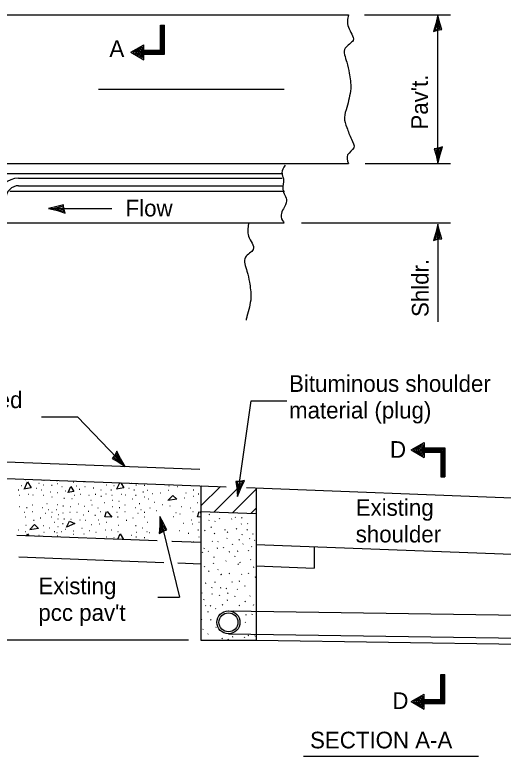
# Model space of a CAD drawing. Extents: x 600886 to 602246, y 1107 to 1547.
# Drawn here: x 601979.5 to 602049.9, y 1348.4 to 1455.4 of the extents above; entities that cross this region are included whole.
import ezdxf

# ---------------------------------------------------------------- set-up
doc = ezdxf.new("R2010")
doc.units = 0
for name, color, linetype in [('Alignment_EX_20 Centerline', 7, 'Continuous'), ('Design_EX_Roadway Dimensions', 7, 'Continuous'), ('Design_EX_Roadway Notes', 7, 'Continuous'), ('Drainage_EX_Plan and Profile Notes', 7, 'Continuous'), ('Drainage_PR_Pipe Culvert', 7, 'Continuous'), ('Sheets_General Details', 7, 'Continuous'), ('Topo_EOP', 7, 'Continuous'), ('Topo_Shoulder', 7, 'Continuous')]:
    doc.layers.add(name, color=color, linetype=linetype)

# ---------------------------------------------------------------- blocks, each defined once
blk = doc.blocks.new('CTH')
at = {"layer": 'Drainage_EX_Plan and Profile Notes'}
blk.add_lwpolyline([(-1.836, 0.047), (-1.774, -0.444), (-0.999, -0.231), (0, 0), (-1.066, 0.262), (-2, 0.556), (-1.836, 0.047), (-1.754, -0.277), (-0.672, 0.002), (-1.855, 0.375), (-1.68, -0.044), (-1.182, 0.014), (-1.661, 0.145)], dxfattribs=at)

msp = doc.modelspace()

# ---------------------------------------------------------------- linework, layer by layer
at = {"layer": 'Alignment_EX_20 Centerline'}
msp.add_line((601991.58, 1444.65), (602018.36, 1444.65), dxfattribs=at)
at = {"layer": 'Design_EX_Roadway Dimensions'}
for p, q in [((602029.92, 1455.37), (602042.32, 1455.37)), ((602040.52, 1433.93), (602040.52, 1455.37)), ((602000.52, 1453.88), (602001.12, 1453.88)), ((602000.52, 1450.28), (602000.52, 1453.88)), ((602000.67, 1450.13), (602000.67, 1453.88)), ((602000.82, 1449.98), (602000.82, 1453.88)), ((602000.97, 1449.83), (602000.97, 1453.88)), ((602001.12, 1449.68), (602001.12, 1453.88)), ((601996.25, 1449.98), (601998.12, 1451.06)), ((601996.58, 1449.98), (601997.95, 1450.77)), ((601996.92, 1449.98), (601997.78, 1450.48)), ((601997.78, 1449.48), (601997.78, 1450.48)), ((601997.95, 1449.19), (601997.95, 1450.77)), ((601998.12, 1448.9), (601998.12, 1451.06)), ((601996.25, 1449.98), (601998.12, 1448.9)), ((601996.58, 1449.98), (601997.95, 1449.19)), ((601996.92, 1449.98), (601997.78, 1449.48)), ((601997.26, 1449.98), (601997.61, 1450.19)), ((601997.26, 1449.98), (601997.61, 1449.77)), ((601997.61, 1449.77), (601997.61, 1450.19)), ((601998.12, 1450.28), (602000.52, 1450.28)), ((601998.12, 1450.13), (602000.67, 1450.13)), ((601998.12, 1449.98), (602000.82, 1449.98)), ((601998.12, 1449.83), (602000.97, 1449.83)), ((601998.12, 1449.68), (602001.12, 1449.68)), ((602030.03, 1433.93), (602042.32, 1433.93)), ((602020.83, 1425.37), (602042.32, 1425.37)), ((602040.52, 1425.19), (602040.52, 1411.08)), ((602036.64, 1392.59), (602038.51, 1393.67)), ((602038.51, 1393.67), (602038.51, 1391.51)), ((602036.98, 1392.59), (602038.34, 1393.38)), ((602037.31, 1392.59), (602038.18, 1393.09)), ((602037.65, 1392.59), (602038.01, 1392.8)), ((602038.01, 1392.8), (602038.01, 1392.38)), ((602038.18, 1393.09), (602038.18, 1392.09)), ((602038.34, 1393.38), (602038.34, 1391.8)), ((602038.51, 1392.89), (602041.51, 1392.89)), ((602038.51, 1392.74), (602041.36, 1392.74)), ((602041.36, 1392.74), (602041.36, 1388.69)), ((602041.51, 1392.89), (602041.51, 1388.69)), ((602036.64, 1392.59), (602038.51, 1391.51)), ((602036.98, 1392.59), (602038.34, 1391.8)), ((602037.31, 1392.59), (602038.18, 1392.09)), ((602037.65, 1392.59), (602038.01, 1392.38)), ((602038.51, 1392.59), (602041.21, 1392.59)), ((602038.51, 1392.44), (602041.06, 1392.44)), ((602038.51, 1392.29), (602040.91, 1392.29)), ((602040.91, 1392.29), (602040.91, 1388.69)), ((602041.06, 1392.44), (602041.06, 1388.69)), ((602041.21, 1392.59), (602041.21, 1388.69)), ((602040.91, 1388.69), (602041.51, 1388.69)), ((602004.57, 1365.14), (601972.01, 1365.14)), ((602040.91, 1360.19), (602041.51, 1360.19)), ((602040.91, 1356.59), (602040.91, 1360.19)), ((602041.06, 1356.44), (602041.06, 1360.19)), ((602041.21, 1356.29), (602041.21, 1360.19)), ((602041.36, 1356.14), (602041.36, 1360.19)), ((602041.51, 1355.99), (602041.51, 1360.19)), ((602036.64, 1356.29), (602038.51, 1357.37)), ((602038.51, 1355.21), (602038.51, 1357.37)), ((602036.64, 1356.29), (602038.51, 1355.21)), ((602036.98, 1356.29), (602038.34, 1357.08)), ((602036.98, 1356.29), (602038.34, 1355.5)), ((602037.31, 1356.29), (602038.18, 1356.78)), ((602037.31, 1356.29), (602038.18, 1355.79)), ((602037.65, 1356.29), (602038.01, 1356.49)), ((602037.65, 1356.29), (602038.01, 1356.08)), ((602038.01, 1356.08), (602038.01, 1356.49)), ((602038.18, 1355.79), (602038.18, 1356.78)), ((602038.34, 1355.5), (602038.34, 1357.08)), ((602038.51, 1356.59), (602040.91, 1356.59)), ((602038.51, 1356.44), (602041.06, 1356.44)), ((602038.51, 1356.29), (602041.21, 1356.29)), ((602038.51, 1356.14), (602041.36, 1356.14)), ((602038.51, 1355.99), (602041.51, 1355.99))]:
    msp.add_line(p, q, dxfattribs=at)
for points in [[(602040.46, 1453.17), (602041.05, 1453.24), (602040.8, 1454.17), (602040.52, 1455.37), (602040.21, 1454.09), (602039.85, 1452.97), (602040.46, 1453.17), (602040.85, 1453.26), (602040.52, 1454.56), (602040.07, 1453.14), (602040.57, 1453.35), (602040.5, 1453.95), (602040.35, 1453.38)], [(602040.58, 1436.13), (602039.99, 1436.06), (602040.24, 1435.13), (602040.52, 1433.93), (602040.83, 1435.21), (602041.19, 1436.33), (602040.58, 1436.13), (602040.19, 1436.03), (602040.52, 1434.74), (602040.97, 1436.16), (602040.47, 1435.95), (602040.54, 1435.35), (602040.69, 1435.92)], [(602040.46, 1422.99), (602041.05, 1423.06), (602040.8, 1423.99), (602040.52, 1425.19), (602040.21, 1423.91), (602039.85, 1422.79), (602040.46, 1422.99), (602040.85, 1423.08), (602040.52, 1424.38), (602040.07, 1422.96), (602040.57, 1423.17), (602040.5, 1423.77), (602040.35, 1423.2)]]:
    msp.add_lwpolyline(points, dxfattribs=at)
at = {"layer": 'Design_EX_Roadway Notes'}
for p, q in [((601984.4, 1427.44), (601993.51, 1427.44)), ((602011.61, 1385.88), (602013.57, 1399.69)), ((602013.57, 1399.69), (602018.75, 1399.69)), ((601983.36, 1397.35), (601988.54, 1397.35)), ((601995.44, 1390.22), (601988.54, 1397.35)), ((602000.43, 1383.01), (602003.27, 1371.37)), ((602000.15, 1371.37), (602003.27, 1371.37))]:
    msp.add_line(p, q, dxfattribs=at)
msp.add_lwpolyline([(601986.6, 1427.39), (601986.53, 1427.97), (601985.59, 1427.72), (601984.4, 1427.44), (601985.68, 1427.13), (601986.8, 1426.77), (601986.6, 1427.39), (601986.5, 1427.77), (601985.2, 1427.44), (601986.62, 1426.99), (601986.41, 1427.49), (601985.82, 1427.43), (601986.39, 1427.27)], dxfattribs=at)
for points in [[(602027.6, 1455.37), (602027.6, 1453.6), (602028.28, 1451.69), (602027.15, 1450.56), (602027.38, 1448.54), (602027.71, 1446.97), (602027.94, 1444.72), (602027.71, 1443.37), (602027.38, 1442.02), (602027.04, 1440.56), (602027.38, 1439.1), (602028.05, 1437.42), (602028.39, 1436.18), (602027.49, 1435.17), (602027.6, 1433.93)], [(602018.47, 1433.68), (602018.02, 1432.56), (602018.25, 1431.66), (602018.14, 1430.2), (602018.7, 1428.52), (602018.25, 1427.39), (602017.91, 1426.49), (602018.25, 1425.48), (602018.36, 1425.37)], [(602013.21, 1425.21), (602013.21, 1423.44), (602013.89, 1421.53), (602012.76, 1420.4), (602012.99, 1418.38), (602013.33, 1416.81), (602013.55, 1414.56), (602013.33, 1413.21), (602012.99, 1411.86), (602012.85, 1411.33)]]:
    msp.add_spline(points, degree=3, dxfattribs=at)
at = {"layer": 'Drainage_PR_Pipe Culvert'}
for p, q in [((601974.22, 1432.46), (602018.17, 1432.46)), ((601980.07, 1431.81), (602018.06, 1431.81)), ((601980.07, 1430.72), (602018.17, 1430.72)), ((601978.8, 1429.93), (602018.39, 1429.93)), ((601981.04, 1388.34), (601981.09, 1388.34)), ((601980.43, 1387.45), (601980.49, 1387.45)), ((601982.99, 1387.79), (601983.05, 1387.79)), ((601983.64, 1387.55), (601983.7, 1387.55)), ((601983.7, 1388.21), (601983.76, 1388.21)), ((601984.83, 1387.49), (601984.89, 1387.49)), ((601985.57, 1388.16), (601985.63, 1388.16)), ((601985.67, 1387.74), (601985.73, 1387.74)), ((601986.31, 1387.3), (601986.37, 1387.3)), ((601987.93, 1387.96), (601987.98, 1387.96)), ((601988.36, 1387.4), (601988.42, 1387.4)), ((601989.47, 1387.99), (601989.53, 1387.99)), ((601989.6, 1387.34), (601989.66, 1387.34)), ((601992.69, 1387.55), (601992.75, 1387.55)), ((601993.78, 1387.45), (601993.84, 1387.45)), ((601996.34, 1387.79), (601996.4, 1387.79)), ((601996.99, 1387.55), (601997.05, 1387.55)), ((601998.18, 1387.49), (601998.24, 1387.49)), ((602001.71, 1387.4), (602001.77, 1387.4)), ((602002.95, 1387.34), (602003.01, 1387.34)), ((602006.35, 1387.41), (602006.35, 1365.14)), ((602006.35, 1387.26), (602006.5, 1387.41)), ((602006.35, 1384.51), (602009.15, 1387.31)), ((601980.03, 1386.85), (601980.09, 1386.85)), ((601981.49, 1386.2), (601981.55, 1386.2)), ((601982.59, 1387.1), (601982.65, 1387.1)), ((601983.35, 1386.82), (601983.41, 1386.82)), ((601984.65, 1386.55), (601984.7, 1386.55)), ((601985.66, 1386.44), (601985.71, 1386.44)), ((601986.78, 1386.69), (601986.84, 1386.69)), ((601988.82, 1386.95), (601988.88, 1386.95)), ((601988.93, 1386.22), (601988.99, 1386.22)), ((601990.83, 1387.13), (601990.89, 1387.13)), ((601991.12, 1386.2), (601991.18, 1386.2)), ((601991.9, 1386.85), (601991.96, 1386.85)), ((601992.63, 1386.25), (601992.69, 1386.25)), ((601993.38, 1386.85), (601993.44, 1386.85)), ((601994.83, 1386.2), (601994.89, 1386.2)), ((601995.94, 1387.1), (601995.99, 1387.1)), ((601996.7, 1386.82), (601996.76, 1386.82)), ((601997.99, 1386.55), (601998.05, 1386.55)), ((601998.61, 1386.8), (601998.67, 1386.8)), ((601999.38, 1386.33), (601999.44, 1386.33)), ((602000.52, 1386.42), (602000.58, 1386.42)), ((602001.67, 1386.8), (602001.73, 1386.8)), ((602004.15, 1386.42), (602004.21, 1386.42)), ((602005.25, 1386.85), (602005.31, 1386.85)), ((602005.97, 1386.25), (602006.03, 1386.25)), ((602008.23, 1383.64), (602011.8, 1387.21)), ((602010.88, 1383.54), (602014.29, 1386.95)), ((602014.29, 1387.11), (602014.29, 1365.14)), ((601980.14, 1386.09), (601980.2, 1386.09)), ((601982.13, 1386.1), (601982.18, 1386.1)), ((601983.59, 1386.05), (601983.65, 1386.05)), ((601984.87, 1385.83), (601984.93, 1385.83)), ((601986.61, 1385.64), (601986.67, 1385.64)), ((601987.72, 1385.57), (601987.78, 1385.57)), ((601988.11, 1386.05), (601988.17, 1386.05)), ((601990.17, 1386.05), (601990.23, 1386.05)), ((601990.49, 1385.37), (601990.55, 1385.37)), ((601991.94, 1385.92), (601992, 1385.92)), ((601993.49, 1386.09), (601993.55, 1386.09)), ((601993.55, 1385.37), (601993.61, 1385.37)), ((601994.51, 1385.18), (601994.56, 1385.18)), ((601995.47, 1386.1), (601995.53, 1386.1)), ((601996.42, 1385.56), (601996.47, 1385.56)), ((601996.94, 1386.05), (601997, 1386.05)), ((601998.22, 1385.83), (601998.28, 1385.83)), ((601998.8, 1385.56), (601998.86, 1385.56)), ((602003.96, 1385.66), (602004.02, 1385.66)), ((602005.29, 1385.92), (602005.34, 1385.92)), ((601980.2, 1384.42), (601980.25, 1384.42)), ((601981.23, 1384.29), (601981.29, 1384.29)), ((601982.03, 1384.66), (601982.08, 1384.66)), ((601983.51, 1384.27), (601983.56, 1384.27)), ((601984.12, 1384.89), (601984.18, 1384.89)), ((601985.62, 1384.74), (601985.68, 1384.74)), ((601986.46, 1384.54), (601986.52, 1384.54)), ((601987.53, 1384.42), (601987.58, 1384.42)), ((601988.67, 1384.84), (601988.72, 1384.84)), ((601989.53, 1384.47), (601989.59, 1384.47)), ((601990.62, 1384.69), (601990.68, 1384.69)), ((601991.49, 1384.22), (601991.55, 1384.22)), ((601992.44, 1385.01), (601992.5, 1385.01)), ((601993.54, 1384.42), (601993.6, 1384.42)), ((601994.58, 1384.29), (601994.64, 1384.29)), ((601995.37, 1384.66), (601995.43, 1384.66)), ((601996.85, 1384.27), (601996.91, 1384.27)), ((601997.46, 1384.89), (601997.52, 1384.89)), ((601998.99, 1384.23), (601999.05, 1384.23)), ((601999.66, 1385.08), (601999.72, 1385.08)), ((602000.81, 1384.7), (602000.87, 1384.7)), ((602001.86, 1384.51), (602001.92, 1384.51)), ((602003.48, 1384.42), (602003.54, 1384.42)), ((602004.83, 1384.22), (602004.89, 1384.22)), ((602005.79, 1385.01), (602005.84, 1385.01)), ((602013.52, 1383.44), (602014.29, 1384.2)), ((601980.89, 1383.64), (601980.94, 1383.64)), ((601982.05, 1383.72), (601982.11, 1383.72)), ((601983.89, 1383.49), (601983.95, 1383.49)), ((601984.34, 1383.99), (601984.4, 1383.99)), ((601984.85, 1383.64), (601984.9, 1383.64)), ((601985.51, 1384.02), (601985.57, 1384.02)), ((601985.77, 1383.26), (601985.83, 1383.26)), ((601986.45, 1383.5), (601986.51, 1383.5)), ((601987.46, 1383.64), (601987.52, 1383.64)), ((601988.45, 1383.61), (601988.51, 1383.61)), ((601989.42, 1383.24), (601989.48, 1383.24)), ((601990.11, 1383.75), (601990.17, 1383.75)), ((601991.07, 1383.16), (601991.13, 1383.16)), ((601991.83, 1383.69), (601991.88, 1383.69)), ((601994.23, 1383.64), (601994.29, 1383.64)), ((601995.4, 1383.72), (601995.45, 1383.72)), ((601997.24, 1383.49), (601997.3, 1383.49)), ((601997.69, 1383.99), (601997.75, 1383.99)), ((601998.19, 1383.64), (601998.25, 1383.64)), ((601999.95, 1383.84), (602000.01, 1383.84)), ((602002.34, 1382.98), (602002.4, 1382.98)), ((602002.72, 1383.56), (602002.78, 1383.56)), ((602003.29, 1383.36), (602003.35, 1383.36)), ((602005.17, 1383.69), (602005.23, 1383.69)), ((602007.55, 1383.29), (602007.62, 1383.35)), ((602008.72, 1383.56), (602008.78, 1383.62)), ((601981, 1382.96), (601981.06, 1382.96)), ((601982.24, 1382.44), (601982.3, 1382.44)), ((601983.19, 1382.79), (601983.25, 1382.79)), ((601984.8, 1382.93), (601984.85, 1382.93)), ((601985.25, 1382.19), (601985.31, 1382.19)), ((601985.71, 1382.64), (601985.77, 1382.64)), ((601986.41, 1381.98), (601986.47, 1381.98)), ((601986.61, 1382.64), (601986.67, 1382.64)), ((601987.58, 1382.61), (601987.63, 1382.61)), ((601988.88, 1382.51), (601988.94, 1382.51)), ((601989.72, 1382.47), (601989.78, 1382.47)), ((601991.58, 1382.49), (601991.63, 1382.49)), ((601991.72, 1381.91), (601991.78, 1381.91)), ((601992.69, 1382.16), (601992.75, 1382.16)), ((601994.34, 1382.96), (601994.4, 1382.96)), ((601995.59, 1382.44), (601995.65, 1382.44)), ((601996.54, 1382.79), (601996.6, 1382.79)), ((601998.15, 1382.93), (601998.2, 1382.93)), ((601998.59, 1382.19), (601998.65, 1382.19)), ((602003.77, 1382.03), (602003.83, 1382.03)), ((602004.92, 1382.49), (602004.98, 1382.49)), ((602005.07, 1381.91), (602005.13, 1381.91)), ((602006.04, 1382.16), (602006.1, 1382.16)), ((602007.48, 1382.39), (602007.55, 1382.46)), ((602008.34, 1382.25), (602008.41, 1382.32)), ((602009.02, 1382.66), (602009.09, 1382.73)), ((602010.74, 1382.59), (602010.81, 1382.66)), ((602011.27, 1382.85), (602011.34, 1382.91)), ((602012.15, 1381.87), (602012.22, 1381.94)), ((602012.21, 1382.76), (602012.28, 1382.83)), ((602013.04, 1381.94), (602013.11, 1382)), ((601980.06, 1381.08), (601980.11, 1381.08)), ((601981.04, 1380.83), (601981.09, 1380.83)), ((601981.1, 1381.76), (601981.16, 1381.76)), ((601983.59, 1381.68), (601983.65, 1381.68)), ((601984.53, 1381.36), (601984.59, 1381.36)), ((601985.71, 1381.55), (601985.77, 1381.55)), ((601986.26, 1380.83), (601986.32, 1380.83)), ((601986.82, 1381.16), (601986.88, 1381.16)), ((601987.99, 1380.94), (601988.05, 1380.94)), ((601989.19, 1381.31), (601989.25, 1381.31)), ((601990.22, 1380.98), (601990.28, 1380.98)), ((601990.53, 1381.86), (601990.59, 1381.86)), ((601992.58, 1381.08), (601992.64, 1381.08)), ((601993.4, 1381.08), (601993.46, 1381.08)), ((601994.38, 1380.83), (601994.44, 1380.83)), ((601994.45, 1381.76), (601994.5, 1381.76)), ((601996.94, 1381.68), (601997, 1381.68)), ((601997.88, 1381.36), (601997.94, 1381.36)), ((602003.2, 1380.98), (602003.25, 1380.98)), ((602005.92, 1381.08), (602005.98, 1381.08)), ((602006.87, 1380.94), (602006.94, 1381.01)), ((602007.8, 1381.41), (602007.87, 1381.48)), ((602009.81, 1381.06), (602009.88, 1381.13)), ((602011.45, 1381.17), (602011.52, 1381.24)), ((602012.97, 1381.04), (602013.04, 1381.11)), ((601982.99, 1380.28), (601983.05, 1380.28)), ((601983.7, 1380.71), (601983.76, 1380.71)), ((601985.21, 1380.81), (601985.27, 1380.81)), ((601985.57, 1380.66), (601985.63, 1380.66)), ((601985.67, 1380.23), (601985.73, 1380.23)), ((601987.93, 1380.46), (601987.98, 1380.46)), ((601989.47, 1380.48), (601989.53, 1380.48)), ((601991.19, 1380.74), (601991.24, 1380.74)), ((601992.69, 1380.05), (601992.75, 1380.05)), ((601993.78, 1379.94), (601993.84, 1379.94)), ((601996.34, 1380.28), (601996.4, 1380.28)), ((601996.99, 1380.05), (601997.05, 1380.05)), ((601997.05, 1380.71), (601997.11, 1380.71)), ((601998.18, 1379.98), (601998.24, 1379.98)), ((601998.56, 1380.81), (601998.62, 1380.81)), ((601998.92, 1380.66), (601998.97, 1380.66)), ((602004.53, 1380.59), (602004.59, 1380.59)), ((602006.04, 1380.05), (602006.1, 1380.05)), ((602008.28, 1380.51), (602008.35, 1380.58)), ((602010.08, 1379.8), (602010.15, 1379.87)), ((602010.15, 1380.69), (602010.21, 1380.76)), ((602012.28, 1380.35), (602012.35, 1380.42)), ((602013.35, 1379.75), (602013.42, 1379.82)), ((602013.83, 1380.45), (602013.9, 1380.52)), ((602002.16, 1379.44), (602002.22, 1379.44)), ((602005.25, 1379.34), (602005.31, 1379.34)), ((602007.95, 1379.37), (602008.02, 1379.44)), ((602008.77, 1379.32), (602008.84, 1379.39)), ((602010.9, 1378.97), (602010.97, 1379.04)), ((602011.83, 1379.59), (602011.9, 1379.66)), ((602012.37, 1378.99), (602012.44, 1379.06)), ((602014.05, 1379.52), (602014.12, 1379.59)), ((602006.57, 1377.81), (602006.63, 1377.88)), ((602006.81, 1378.39), (602006.88, 1378.46)), ((602007.4, 1377.94), (602007.46, 1378.01)), ((602008.7, 1378.42), (602008.77, 1378.49)), ((602009.59, 1378.49), (602009.67, 1378.56)), ((602010.44, 1377.87), (602010.51, 1377.94)), ((602011.64, 1377.98), (602011.7, 1378.05)), ((602013.19, 1378.06), (602013.26, 1378.13)), ((602013.63, 1378.61), (602013.7, 1378.68)), ((602008.22, 1377.12), (602008.29, 1377.19)), ((602009.92, 1376.53), (602009.99, 1376.6)), ((602011.23, 1377.24), (602011.3, 1377.31)), ((602013.49, 1376.73), (602013.56, 1376.79)), ((602006.85, 1375.74), (602006.92, 1375.81)), ((602008.15, 1376.22), (602008.22, 1376.29)), ((602011.69, 1376.07), (602011.76, 1376.14)), ((602011.96, 1376.34), (602012.03, 1376.41)), ((602013.95, 1375.66), (602014.02, 1375.73)), ((602007.46, 1375.06), (602007.53, 1375.13)), ((602008.77, 1375.28), (602008.84, 1375.35)), ((602009.24, 1374.6), (602009.31, 1374.67)), ((602009.29, 1374.6), (602009.36, 1374.67)), ((602010.44, 1374.76), (602010.51, 1374.83)), ((602012.18, 1374.6), (602012.25, 1374.67)), ((602013.19, 1374.79), (602013.26, 1374.86)), ((602007.03, 1373.37), (602007.1, 1373.44)), ((602008.36, 1373.51), (602008.43, 1373.58)), ((602010.84, 1373.54), (602010.92, 1373.6)), ((602011.88, 1373.64), (602011.95, 1373.71)), ((602014.17, 1374.24), (602014.24, 1374.31)), ((602007.9, 1372.72), (602007.97, 1372.79)), ((602009.18, 1372.69), (602009.25, 1372.76)), ((602010, 1372.58), (602010.07, 1372.65)), ((602011.56, 1372.44), (602011.62, 1372.51)), ((602012.67, 1372.96), (602012.74, 1373.03)), ((602006.48, 1371.95), (602006.55, 1372.02)), ((602007.95, 1371.79), (602008.02, 1371.86)), ((602009.02, 1371.6), (602009.09, 1371.67)), ((602010.19, 1371.9), (602010.26, 1371.97)), ((602011.23, 1371.46), (602011.3, 1371.53)), ((602013.38, 1371.49), (602013.45, 1371.56)), ((602006.77, 1370.99), (602006.84, 1371.05)), ((602007.01, 1370.09), (602007.08, 1370.16)), ((602009.43, 1370.21), (602009.5, 1370.28)), ((602010.14, 1370.92), (602010.21, 1370.99)), ((602011.87, 1370.14), (602011.94, 1370.21)), ((602012.7, 1370.7), (602012.77, 1370.77)), ((602013.92, 1370.22), (602013.98, 1370.29)), ((602014.27, 1371.07), (602014.29, 1371.08)), ((602007.36, 1369.23), (602007.43, 1369.3)), ((602007.7, 1370.06), (602007.77, 1370.13)), ((602008.43, 1369.65), (602008.5, 1369.72)), ((602010.37, 1369.38), (602101.87, 1368.02)), ((602010.98, 1369.31), (602011.05, 1369.38)), ((602006.39, 1368.09), (602006.46, 1368.16)), ((602007.75, 1368.04), (602007.82, 1368.11)), ((602012.83, 1368.8), (602012.9, 1368.87)), ((602013.72, 1368.87), (602013.79, 1368.94)), ((602008.49, 1366.98), (602008.56, 1367.04)), ((602012.71, 1367.69), (602012.78, 1367.76)), ((602006.6, 1366.68), (602006.67, 1366.74)), ((602007.34, 1366), (602007.41, 1366.06)), ((602010.32, 1366.06), (602136.93, 1364.19)), ((602013.17, 1365.81), (602013.24, 1365.88)), ((602006.35, 1365.14), (602014.29, 1365.14)), ((602009.38, 1365.36), (602009.45, 1365.43)), ((602010.24, 1365.22), (602010.31, 1365.29)), ((602010.92, 1365.63), (602010.99, 1365.7)), ((602012.64, 1365.55), (602012.7, 1365.62)), ((602014.11, 1365.73), (602014.18, 1365.79)), ((602014.29, 1365.14), (602055.81, 1364.52))]:
    msp.add_line(p, q, dxfattribs=at)
for points in [[(601980.9, 1386.98), (601981.37, 1387.99), (601981.9, 1387.11), (601980.84, 1386.93)], [(601987.19, 1386.47), (601987.59, 1387.31), (601988.03, 1386.6), (601987.18, 1386.44)], [(601994.8, 1387.86), (601995.24, 1387.11), (601994.19, 1386.93)], [(601994.25, 1386.98), (601994.66, 1387.86)], [(602001.61, 1385.33), (602002.32, 1386.03), (602002.9, 1385.49), (602001.6, 1385.3)], [(601992.82, 1383.71), (601993.51, 1382.88), (601992.51, 1382.95), (601992.76, 1383.72)], [(602006.35, 1382.91), (602005.86, 1382.95), (602006.11, 1383.72)], [(602006.17, 1383.71), (602006.35, 1383.49)], [(601986.99, 1381.46), (601987.42, 1382.32), (601988.19, 1381.96), (601986.99, 1381.44)], [(601981.68, 1381.12), (601982.38, 1381.82), (601982.96, 1381.28), (601981.67, 1381.09)], [(601981.25, 1380.23), (601981.37, 1380.48), (601981.53, 1380.22)], [(601994.37, 1379.73), (601994.72, 1380.48), (601995.19, 1379.69)]]:
    msp.add_lwpolyline(points, dxfattribs=at)
for radius in [1.66, 1.37]:
    msp.add_circle((602010.32, 1367.72), radius, dxfattribs=at)
for radius in [2.91, 1.82]:
    msp.add_arc((601980.07, 1428.9), radius, 90, 180, dxfattribs=at)
at = {"layer": 'Sheets_General Details'}
msp.add_line((602021.13, 1348.41), (602046.38, 1348.41), dxfattribs=at)
at = {"layer": 'Topo_EOP'}
for p, q in [((601803.07, 1455.37), (602027.6, 1455.37)), ((601973.23, 1433.93), (602027.6, 1433.93)), ((601970.01, 1391.2), (602006.21, 1389.82)), ((601973.51, 1388.67), (602009.98, 1387.28)), ((602012.94, 1387.16), (602055.81, 1385.52)), ((602006.35, 1383.71), (602014.29, 1383.41)), ((601979.81, 1380.28), (602000.06, 1379.51)), ((602002.2, 1379.43), (602006.35, 1379.27)), ((602022.67, 1378.64), (602022.67, 1375.53)), ((601980.09, 1377.16), (602001, 1376.36)), ((602003.02, 1376.29), (602006.35, 1376.16)), ((602014.29, 1375.86), (602022.67, 1375.53))]:
    msp.add_line(p, q, dxfattribs=at)
at = {"layer": 'Topo_Shoulder'}
for p, q in [((601808.57, 1425.37), (602018.36, 1425.37)), ((602014.29, 1378.96), (602061.87, 1377.15))]:
    msp.add_line(p, q, dxfattribs=at)

# ---------------------------------------------------------------- block references
at = {"layer": 'Design_EX_Roadway Notes', "xscale": 1.2}
for p, yscale, rotation in [((601995.44, 1390.22), 1.2, -45.92135825968443), ((602011.61, 1385.88), 1.2, -98.07993906573597), ((602000.43, 1383.01), 1.1999999999999997, 103.67296492205284)]:
    msp.add_blockref('CTH', p, dxfattribs=dict(at, yscale=yscale, rotation=rotation))

# ---------------------------------------------------------------- texts
at = {"layer": 'Design_EX_Roadway Dimensions'}
for s, p in [('A', (601993.16, 1449.3)), ('D', (602033.6, 1391.46)), ('D', (602033.94, 1355.22))]:
    msp.add_text(s, height=2.4, dxfattribs=at).set_placement(p)
for s, p in [("Pav't.", (602039.06, 1438.82)), ('Shldr.', (602039.16, 1411.78))]:
    msp.add_text(s, height=2.4, rotation=90, dxfattribs=at).set_placement(p)
at = {"layer": 'Design_EX_Roadway Notes'}
for s, p in [('Flow', (601995.49, 1426.28)), ('Bituminous shoulder', (602019.05, 1400.97)), ('Proposed', (601966.89, 1398.63)), ('material (plug)', (602019.05, 1397.13)), ('Existing', (602028.66, 1383.09)), ('shoulder', (602028.66, 1379.25)), ('Existing', (601982.92, 1371.77)), ("pcc pav't", (601982.92, 1367.93))]:
    msp.add_text(s, height=2.4, dxfattribs=at).set_placement(p)
at = {"layer": 'Sheets_General Details'}
msp.add_text('SECTION A-A', height=2.4, dxfattribs=at).set_placement((602022.08, 1349.54))

doc.saveas('drawing.dxf')
